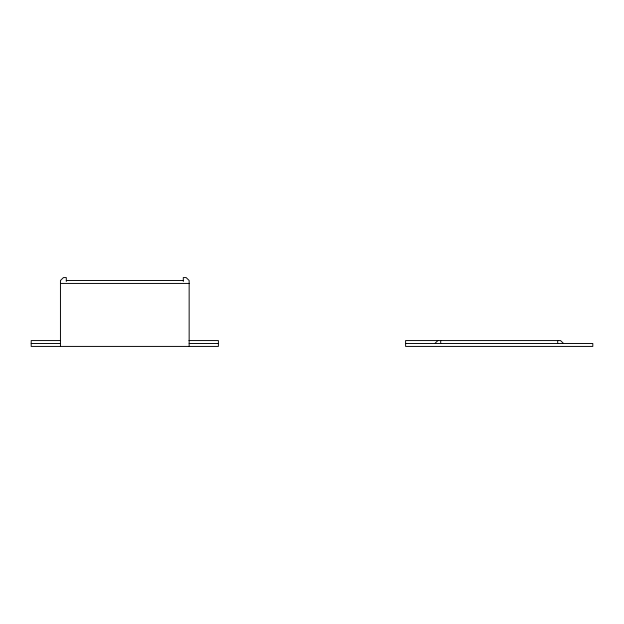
<?xml version="1.0" encoding="UTF-8"?>
<svg xmlns="http://www.w3.org/2000/svg" width="624" height="624" viewBox="0 0 624 624"><rect width="100%" height="100%" fill="white"/><g stroke="black" fill="none" stroke-linecap="round" stroke-linejoin="round"><path stroke-width="0.94" d="M434.85 343.496L437.853 340.571M66.3 280.504L183.3 280.504M60.45 283.429L189.15 283.429M60.606 340.571L31.2 340.571L31.2 346.421L218.4 346.421L218.4 340.571L188.994 340.571M31.2 343.496L60.45 343.496M189.15 343.496L218.4 343.496M405.6 343.496L592.8 343.496L592.8 346.421L405.6 346.421L405.6 340.571L560.547 340.571L563.55 343.496M557.7 340.571L557.7 343.496M440.7 340.571L440.7 343.496M189.15 346.421L189.15 280.504L186.147 277.579L183.3 277.579L183.3 281.455M66.3 281.455L66.3 277.579L63.453 277.579L60.45 280.504L60.45 346.421"/></g></svg>
